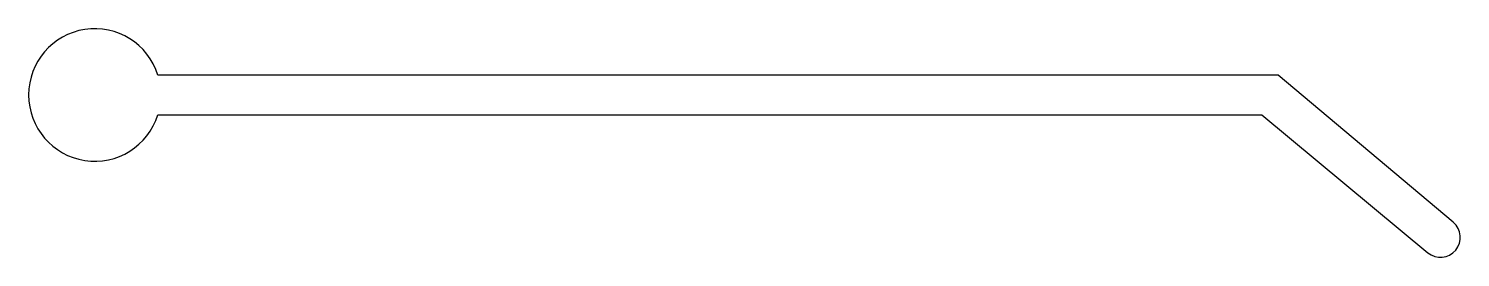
# Model space of a CAD drawing. Extents: x 153 to 196.3, y 231.8 to 238.7.
import ezdxf

# ---------------------------------------------------------------- set-up
doc = ezdxf.new("R2010")
doc.units = 0
doc.layers.add('ANA', color=220, linetype='CONTINUOUS')

msp = doc.modelspace()

# ---------------------------------------------------------------- linework, layer by layer
at = {"layer": 'ANA', "color": 7, "linetype": 'BYBLOCK'}
msp.add_lwpolyline([(190.75, 237.337), (156.864, 237.337, 6.513131), (156.864, 236.137), (190.257, 236.137), (195.273, 231.975, 0.997189), (196.042, 232.896)], format="xyb", close=True, dxfattribs=at)

doc.saveas('drawing.dxf')
